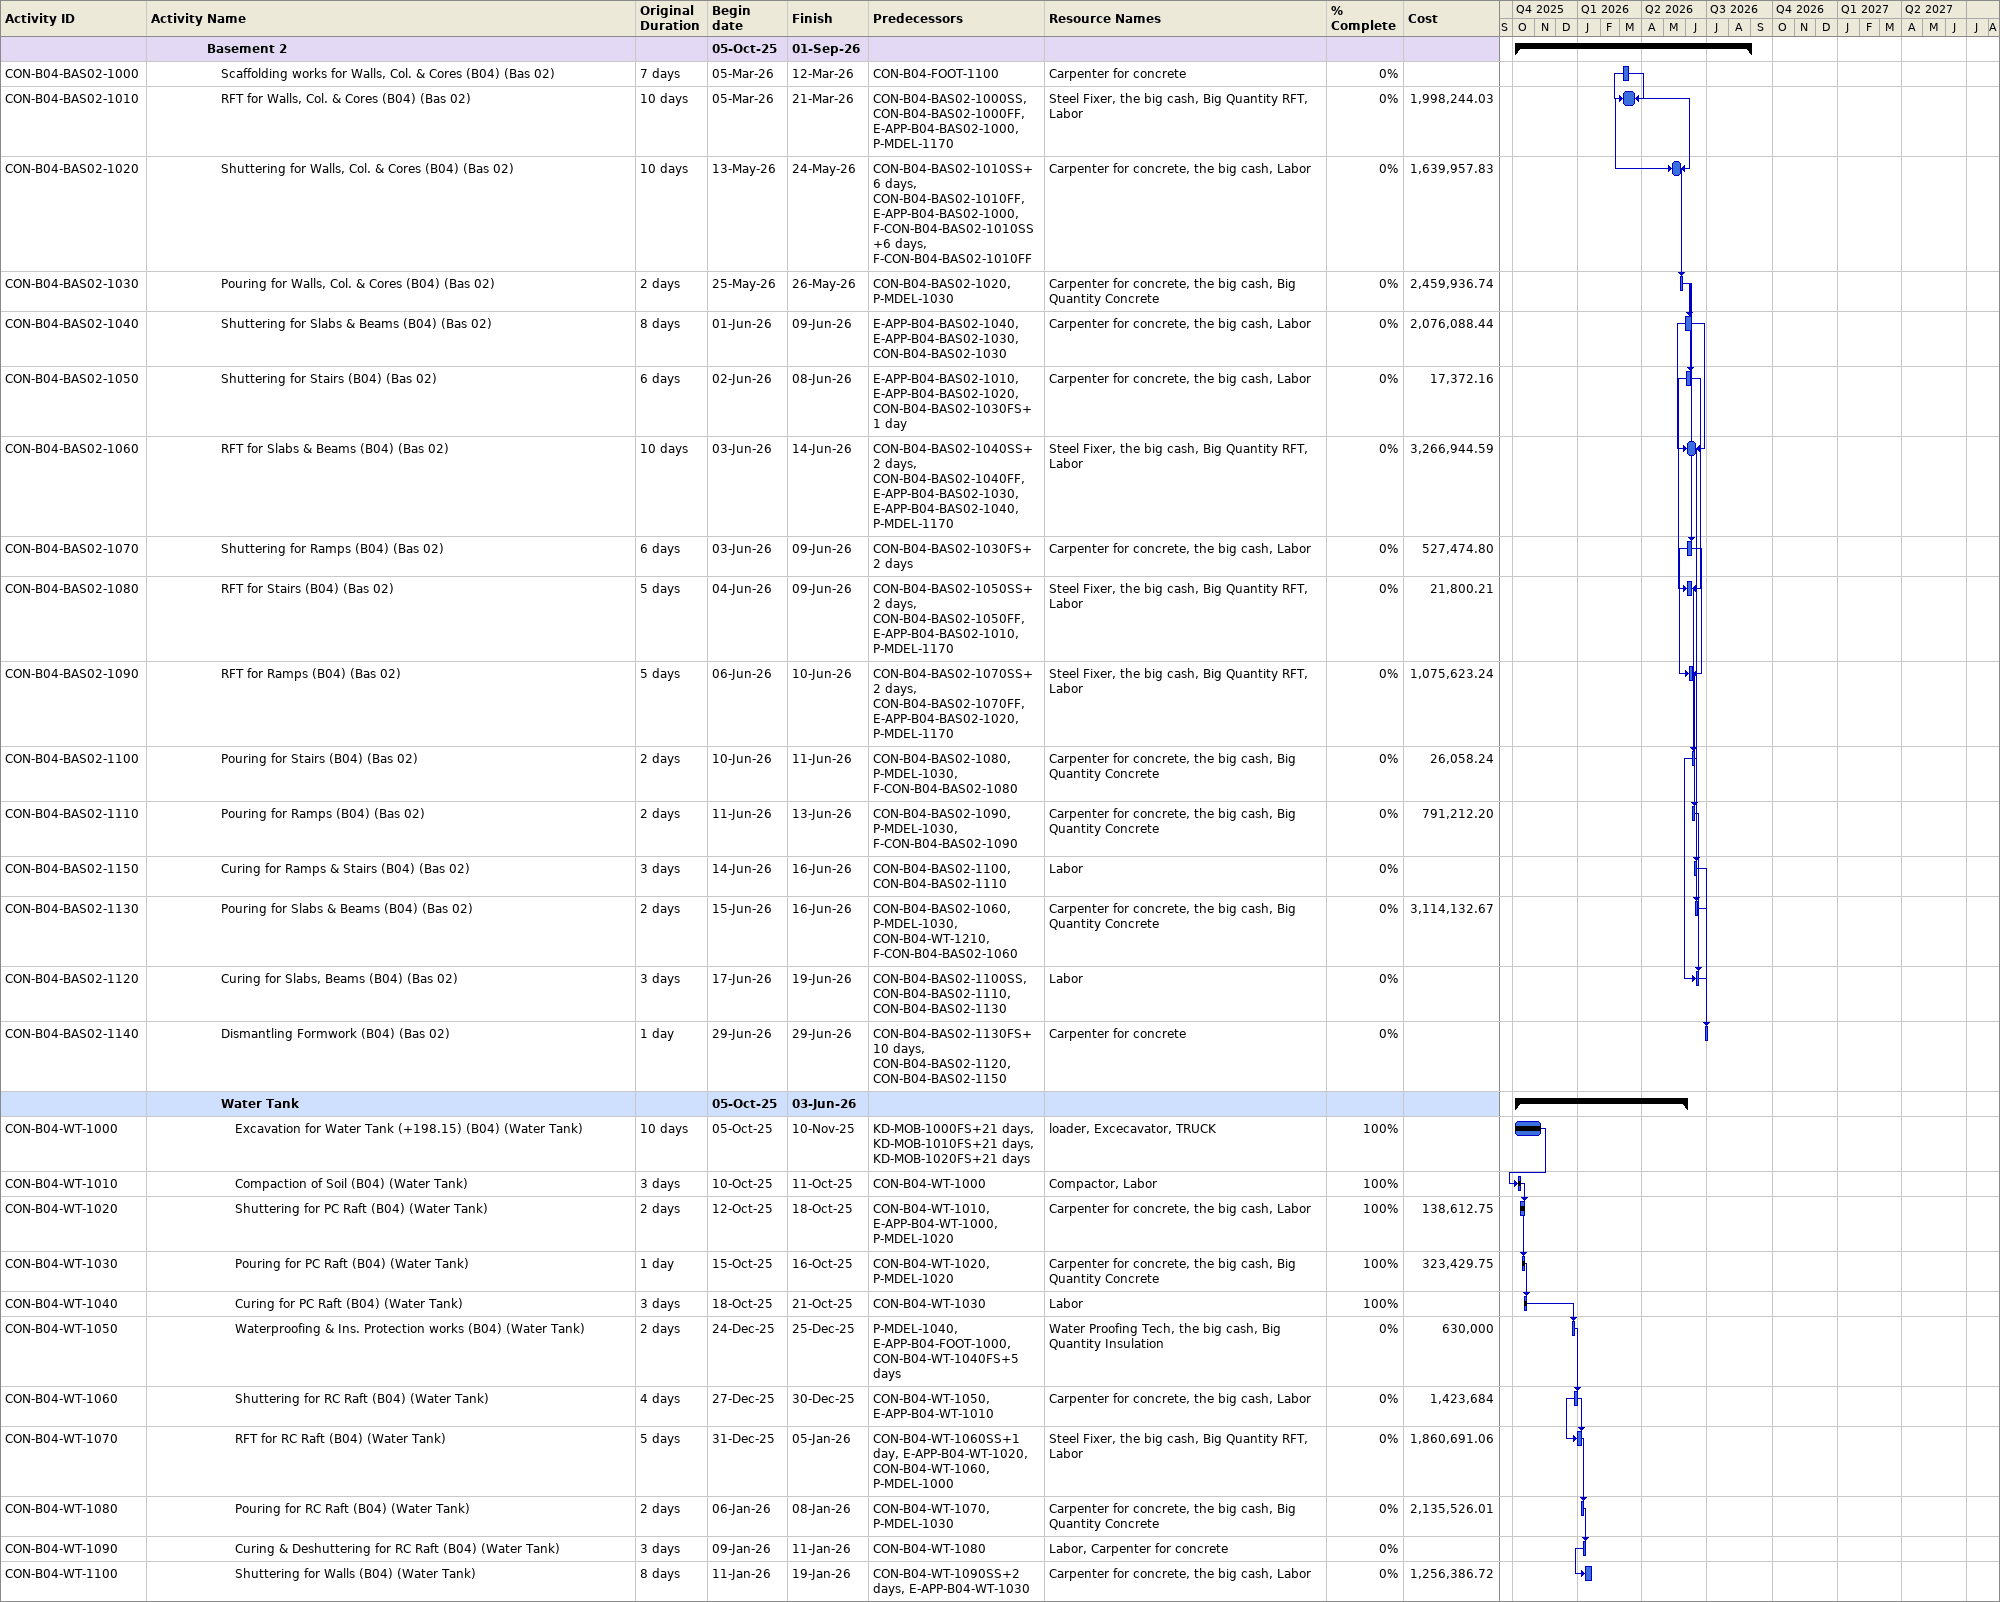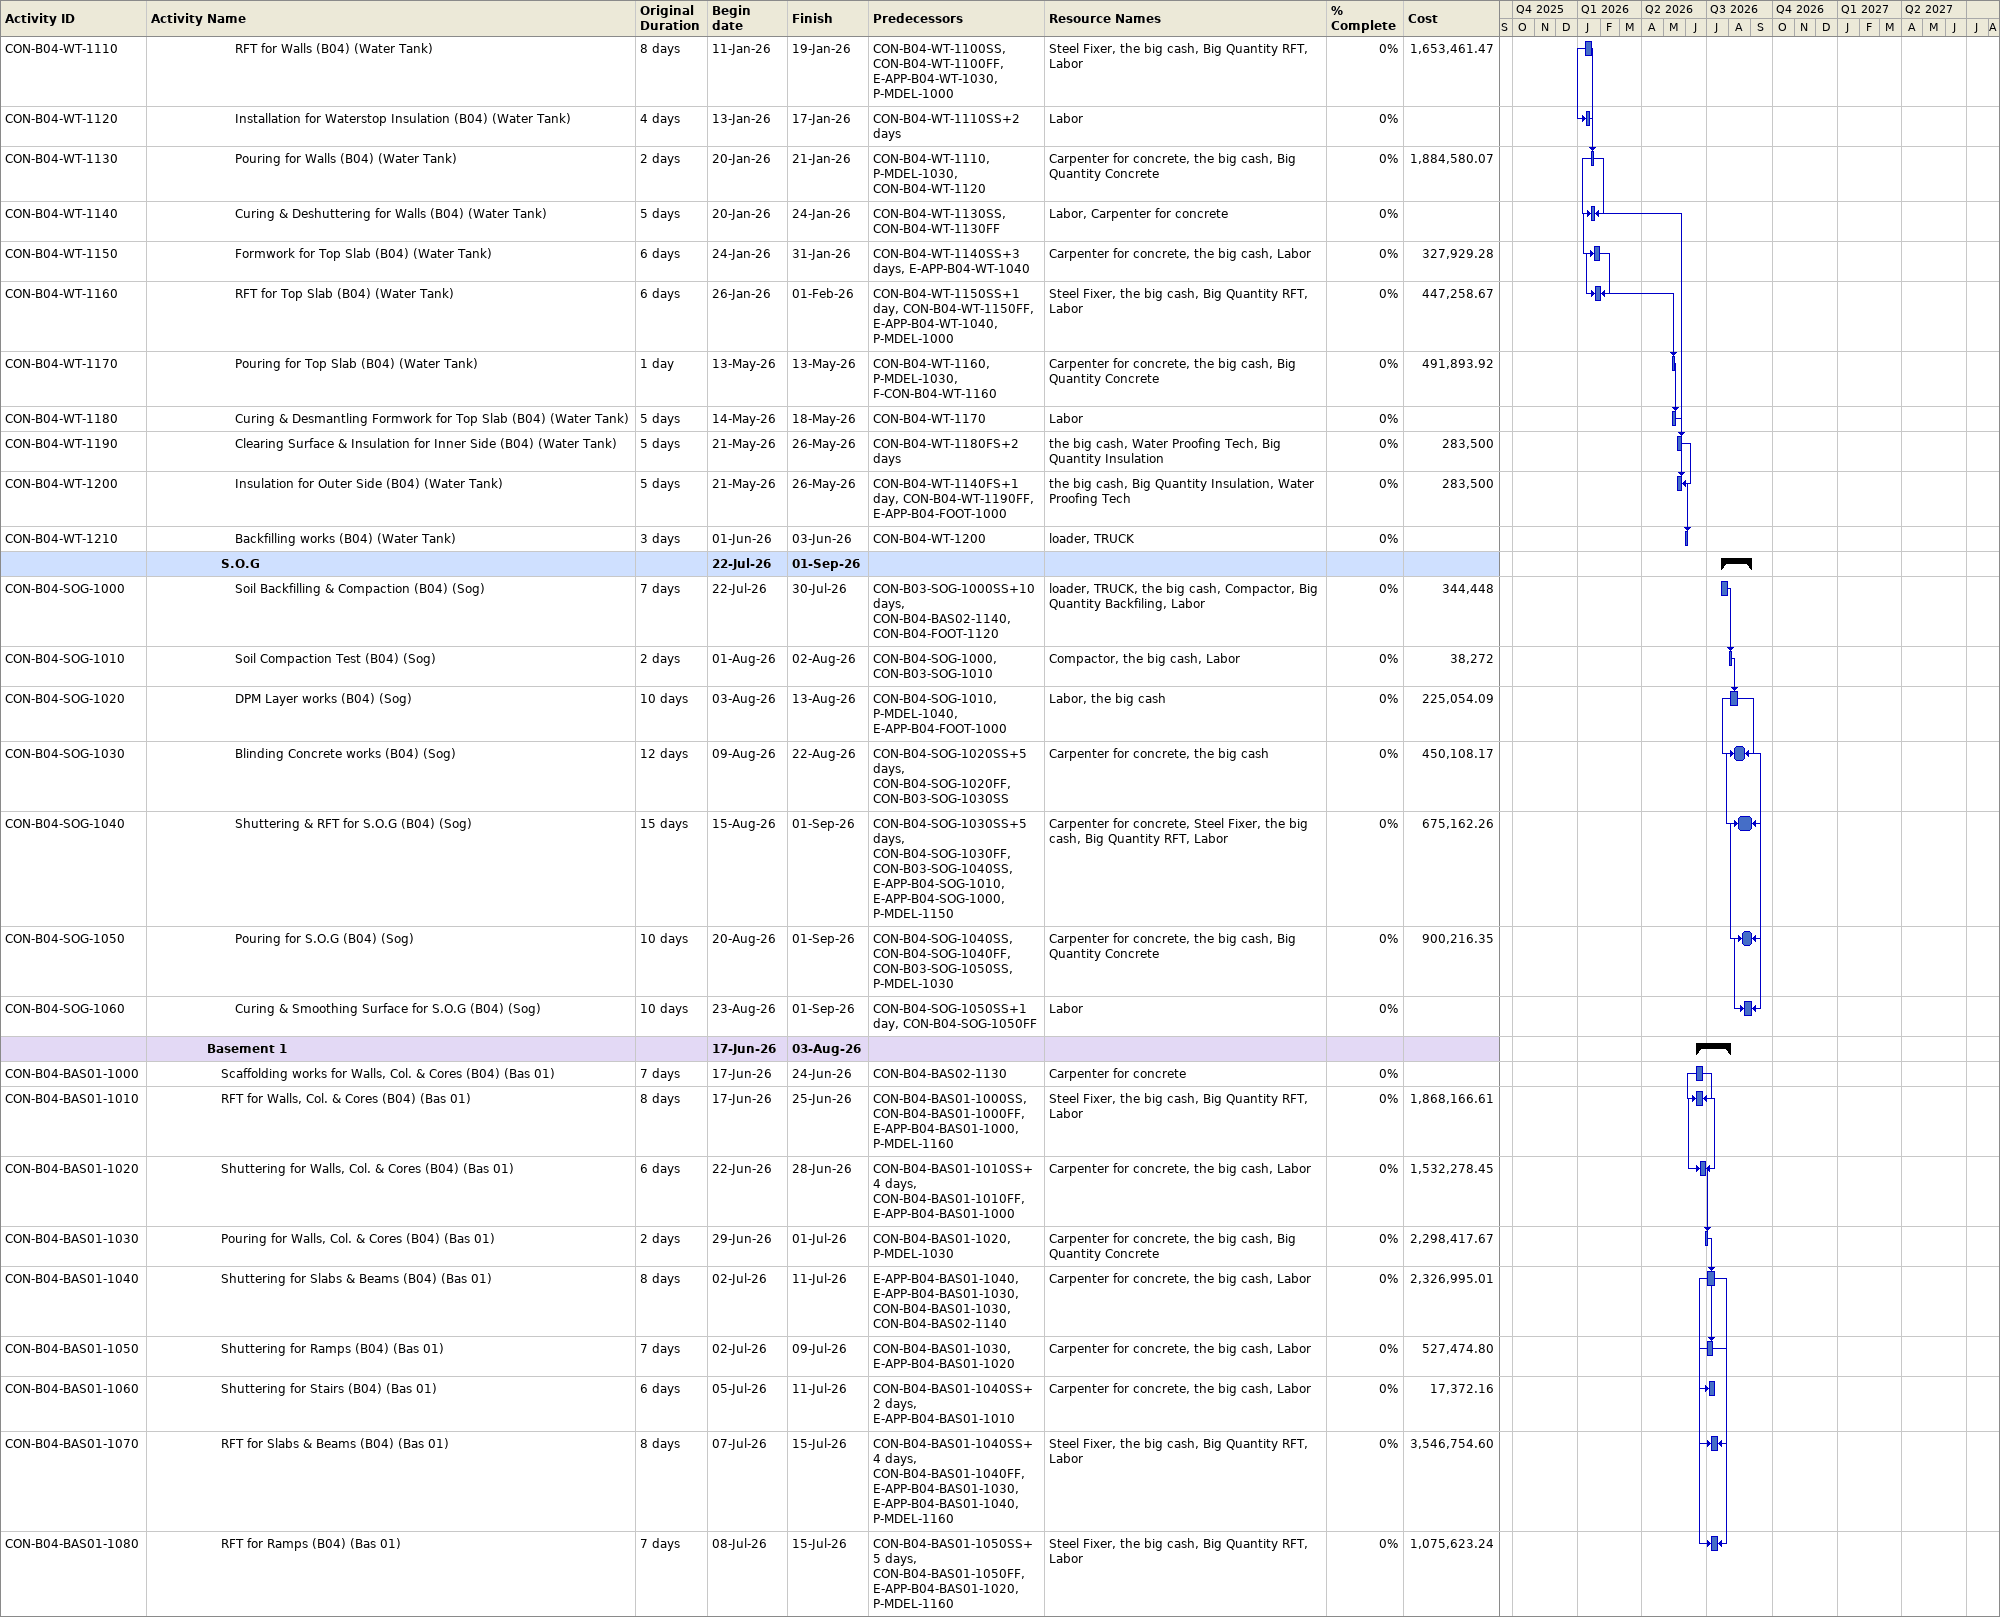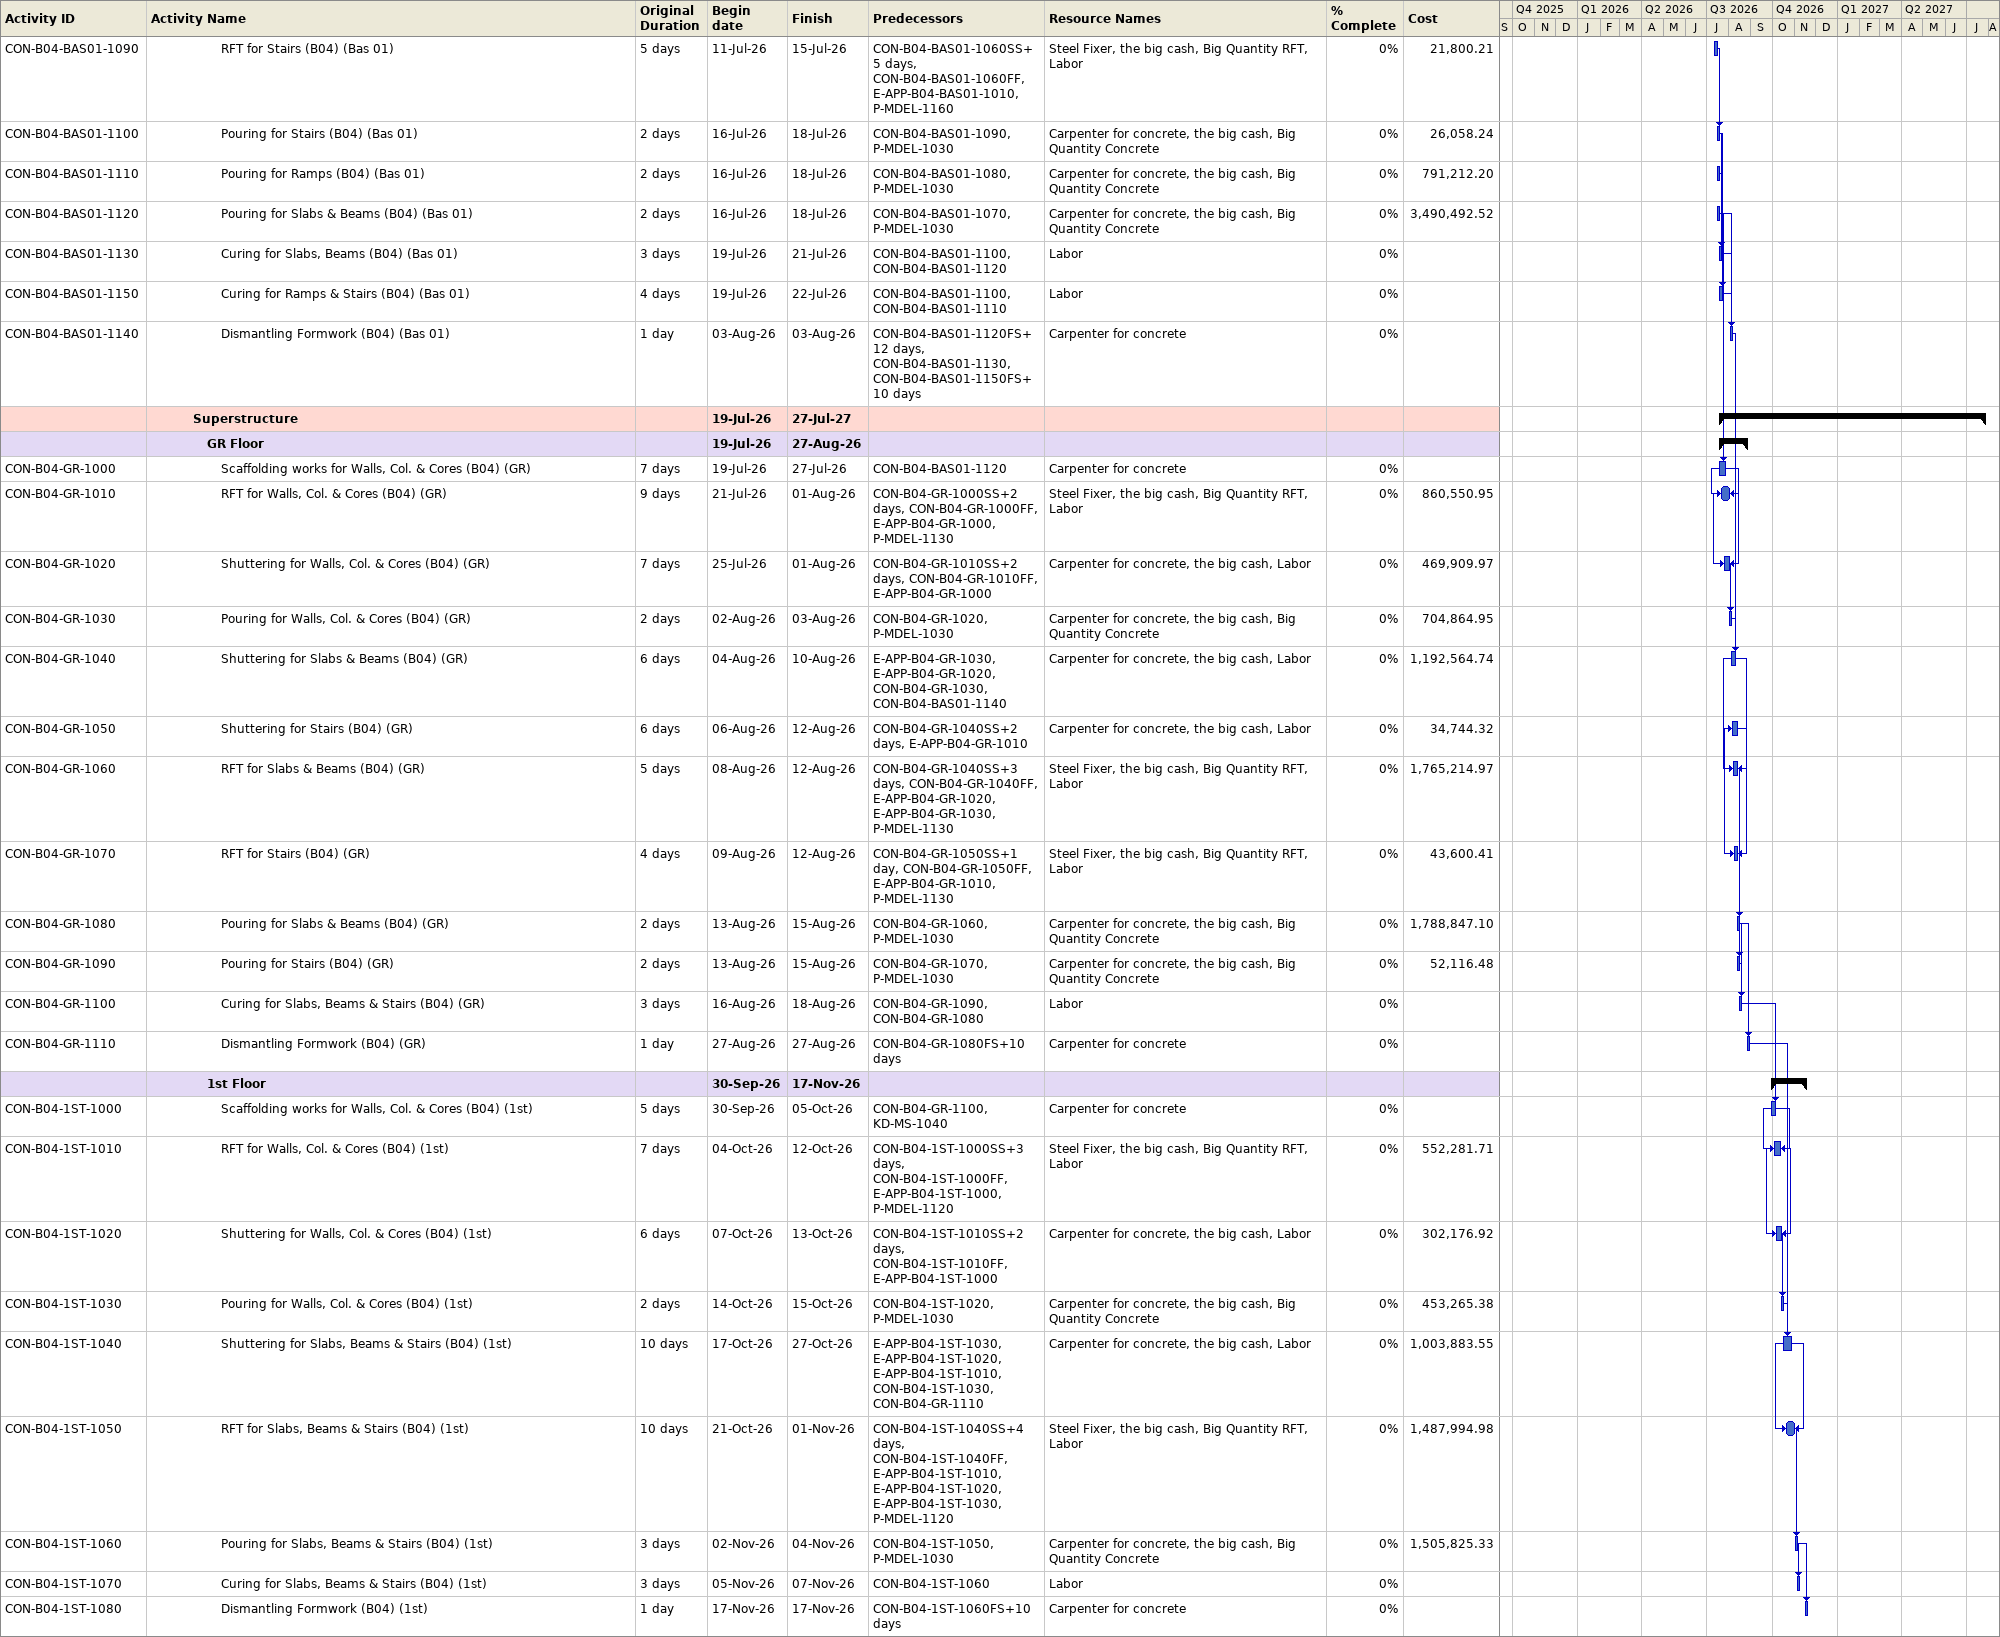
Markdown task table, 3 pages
| ID | Level | Task | Original duration | Start | Finish | Predecessors | Resources | % complete | Cost |
|---|---|---|---|---|---|---|---|---|---|
|  | 5 | **Basement 2** |  | 2025-10-05 | 2026-09-01 |  |  |  |  |
| CON-B04-BAS02-1000 | 6 | Scaffolding works for Walls, Col. & Cores (B04) (Bas 02) | 7d | 2026-03-05 | 2026-03-12 | CON-B04-FOOT-1100 | Carpenter for concrete | 0 |  |
| CON-B04-BAS02-1010 | 6 | RFT for Walls, Col. & Cores (B04) (Bas 02) | 10d | 2026-03-05 | 2026-03-21 | CON-B04-BAS02-1000SS, CON-B04-BAS02-1000FF, E-APP-B04-BAS02-1000, P-MDEL-1170 | Steel Fixer, the big cash, Big Quantity RFT, Labor | 0 | 1998244.03 |
| CON-B04-BAS02-1020 | 6 | Shuttering for Walls, Col. & Cores (B04) (Bas 02) | 10d | 2026-05-13 | 2026-05-24 | CON-B04-BAS02-1010SS+6d, CON-B04-BAS02-1010FF, E-APP-B04-BAS02-1000, F-CON-B04-BAS02-1010SS+6d, F-CON-B04-BAS02-1010FF | Carpenter for concrete, the big cash, Labor | 0 | 1639957.83 |
| CON-B04-BAS02-1030 | 6 | Pouring for Walls, Col. & Cores (B04) (Bas 02) | 2d | 2026-05-25 | 2026-05-26 | CON-B04-BAS02-1020, P-MDEL-1030 | Carpenter for concrete, the big cash, Big Quantity Concrete | 0 | 2459936.74 |
| CON-B04-BAS02-1040 | 6 | Shuttering for Slabs & Beams (B04) (Bas 02) | 8d | 2026-06-01 | 2026-06-09 | E-APP-B04-BAS02-1040, E-APP-B04-BAS02-1030, CON-B04-BAS02-1030 | Carpenter for concrete, the big cash, Labor | 0 | 2076088.44 |
| CON-B04-BAS02-1050 | 6 | Shuttering for Stairs (B04) (Bas 02) | 6d | 2026-06-02 | 2026-06-08 | E-APP-B04-BAS02-1010, E-APP-B04-BAS02-1020, CON-B04-BAS02-1030FS+1d | Carpenter for concrete, the big cash, Labor | 0 | 17372.16 |
| CON-B04-BAS02-1060 | 6 | RFT for Slabs & Beams (B04) (Bas 02) | 10d | 2026-06-03 | 2026-06-14 | CON-B04-BAS02-1040SS+2d, CON-B04-BAS02-1040FF, E-APP-B04-BAS02-1030, E-APP-B04-BAS02-1040, P-MDEL-1170 | Steel Fixer, the big cash, Big Quantity RFT, Labor | 0 | 3266944.59 |
| CON-B04-BAS02-1070 | 6 | Shuttering for Ramps (B04) (Bas 02) | 6d | 2026-06-03 | 2026-06-09 | CON-B04-BAS02-1030FS+2d | Carpenter for concrete, the big cash, Labor | 0 | 527474.80 |
| CON-B04-BAS02-1080 | 6 | RFT for Stairs (B04) (Bas 02) | 5d | 2026-06-04 | 2026-06-09 | CON-B04-BAS02-1050SS+2d, CON-B04-BAS02-1050FF, E-APP-B04-BAS02-1010, P-MDEL-1170 | Steel Fixer, the big cash, Big Quantity RFT, Labor | 0 | 21800.21 |
| CON-B04-BAS02-1090 | 6 | RFT for Ramps (B04) (Bas 02) | 5d | 2026-06-06 | 2026-06-10 | CON-B04-BAS02-1070SS+2d, CON-B04-BAS02-1070FF, E-APP-B04-BAS02-1020, P-MDEL-1170 | Steel Fixer, the big cash, Big Quantity RFT, Labor | 0 | 1075623.24 |
| CON-B04-BAS02-1100 | 6 | Pouring for Stairs (B04) (Bas 02) | 2d | 2026-06-10 | 2026-06-11 | CON-B04-BAS02-1080, P-MDEL-1030, F-CON-B04-BAS02-1080 | Carpenter for concrete, the big cash, Big Quantity Concrete | 0 | 26058.24 |
| CON-B04-BAS02-1110 | 6 | Pouring for Ramps (B04) (Bas 02) | 2d | 2026-06-11 | 2026-06-13 | CON-B04-BAS02-1090, P-MDEL-1030, F-CON-B04-BAS02-1090 | Carpenter for concrete, the big cash, Big Quantity Concrete | 0 | 791212.20 |
| CON-B04-BAS02-1150 | 6 | Curing for Ramps & Stairs (B04) (Bas 02) | 3d | 2026-06-14 | 2026-06-16 | CON-B04-BAS02-1100, CON-B04-BAS02-1110 | Labor | 0 |  |
| CON-B04-BAS02-1130 | 6 | Pouring for Slabs & Beams (B04) (Bas 02) | 2d | 2026-06-15 | 2026-06-16 | CON-B04-BAS02-1060, P-MDEL-1030, CON-B04-WT-1210, F-CON-B04-BAS02-1060 | Carpenter for concrete, the big cash, Big Quantity Concrete | 0 | 3114132.67 |
| CON-B04-BAS02-1120 | 6 | Curing for Slabs, Beams (B04) (Bas 02) | 3d | 2026-06-17 | 2026-06-19 | CON-B04-BAS02-1100SS, CON-B04-BAS02-1110, CON-B04-BAS02-1130 | Labor | 0 |  |
| CON-B04-BAS02-1140 | 6 | Dismantling Formwork (B04) (Bas 02) | 1d | 2026-06-29 | 2026-06-29 | CON-B04-BAS02-1130FS+10d, CON-B04-BAS02-1120, CON-B04-BAS02-1150 | Carpenter for concrete | 0 |  |
|  | 6 | **Water Tank** |  | 2025-10-05 | 2026-06-03 |  |  |  |  |
| CON-B04-WT-1000 | 7 | Excavation for Water Tank (+198.15) (B04) (Water Tank) | 10d | 2025-10-05 | 2025-11-10 | KD-MOB-1000FS+21d, KD-MOB-1010FS+21d, KD-MOB-1020FS+21d | loader, Excecavator, TRUCK | 100 |  |
| CON-B04-WT-1010 | 7 | Compaction of Soil (B04) (Water Tank) | 3d | 2025-10-10 | 2025-10-11 | CON-B04-WT-1000 | Compactor, Labor | 100 |  |
| CON-B04-WT-1020 | 7 | Shuttering for PC Raft (B04) (Water Tank) | 2d | 2025-10-12 | 2025-10-18 | CON-B04-WT-1010, E-APP-B04-WT-1000, P-MDEL-1020 | Carpenter for concrete, the big cash, Labor | 100 | 138612.75 |
| CON-B04-WT-1030 | 7 | Pouring for PC Raft (B04) (Water Tank) | 1d | 2025-10-15 | 2025-10-16 | CON-B04-WT-1020, P-MDEL-1020 | Carpenter for concrete, the big cash, Big Quantity Concrete | 100 | 323429.75 |
| CON-B04-WT-1040 | 7 | Curing for PC Raft (B04) (Water Tank) | 3d | 2025-10-18 | 2025-10-21 | CON-B04-WT-1030 | Labor | 100 |  |
| CON-B04-WT-1050 | 7 | Waterproofing & Ins. Protection works (B04) (Water Tank) | 2d | 2025-12-24 | 2025-12-25 | P-MDEL-1040, E-APP-B04-FOOT-1000, CON-B04-WT-1040FS+5d | Water Proofing Tech, the big cash, Big Quantity Insulation | 0 | 630000 |
| CON-B04-WT-1060 | 7 | Shuttering for RC Raft (B04) (Water Tank) | 4d | 2025-12-27 | 2025-12-30 | CON-B04-WT-1050, E-APP-B04-WT-1010 | Carpenter for concrete, the big cash, Labor | 0 | 1423684 |
| CON-B04-WT-1070 | 7 | RFT for RC Raft (B04) (Water Tank) | 5d | 2025-12-31 | 2026-01-05 | CON-B04-WT-1060SS+1d, E-APP-B04-WT-1020, CON-B04-WT-1060, P-MDEL-1000 | Steel Fixer, the big cash, Big Quantity RFT, Labor | 0 | 1860691.06 |
| CON-B04-WT-1080 | 7 | Pouring for RC Raft (B04) (Water Tank) | 2d | 2026-01-06 | 2026-01-08 | CON-B04-WT-1070, P-MDEL-1030 | Carpenter for concrete, the big cash, Big Quantity Concrete | 0 | 2135526.01 |
| CON-B04-WT-1090 | 7 | Curing & Deshuttering for RC Raft (B04) (Water Tank) | 3d | 2026-01-09 | 2026-01-11 | CON-B04-WT-1080 | Labor, Carpenter for concrete | 0 |  |
| CON-B04-WT-1100 | 7 | Shuttering for Walls (B04) (Water Tank) | 8d | 2026-01-11 | 2026-01-19 | CON-B04-WT-1090SS+2d, E-APP-B04-WT-1030 | Carpenter for concrete, the big cash, Labor | 0 | 1256386.72 |
| CON-B04-WT-1110 | 7 | RFT for Walls (B04) (Water Tank) | 8d | 2026-01-11 | 2026-01-19 | CON-B04-WT-1100SS, CON-B04-WT-1100FF, E-APP-B04-WT-1030, P-MDEL-1000 | Steel Fixer, the big cash, Big Quantity RFT, Labor | 0 | 1653461.47 |
| CON-B04-WT-1120 | 7 | Installation for Waterstop Insulation (B04) (Water Tank) | 4d | 2026-01-13 | 2026-01-17 | CON-B04-WT-1110SS+2d | Labor | 0 |  |
| CON-B04-WT-1130 | 7 | Pouring for Walls (B04) (Water Tank) | 2d | 2026-01-20 | 2026-01-21 | CON-B04-WT-1110, P-MDEL-1030, CON-B04-WT-1120 | Carpenter for concrete, the big cash, Big Quantity Concrete | 0 | 1884580.07 |
| CON-B04-WT-1140 | 7 | Curing & Deshuttering for Walls (B04) (Water Tank) | 5d | 2026-01-20 | 2026-01-24 | CON-B04-WT-1130SS, CON-B04-WT-1130FF | Labor, Carpenter for concrete | 0 |  |
| CON-B04-WT-1150 | 7 | Formwork for Top Slab (B04) (Water Tank) | 6d | 2026-01-24 | 2026-01-31 | CON-B04-WT-1140SS+3d, E-APP-B04-WT-1040 | Carpenter for concrete, the big cash, Labor | 0 | 327929.28 |
| CON-B04-WT-1160 | 7 | RFT for Top Slab (B04) (Water Tank) | 6d | 2026-01-26 | 2026-02-01 | CON-B04-WT-1150SS+1d, CON-B04-WT-1150FF, E-APP-B04-WT-1040, P-MDEL-1000 | Steel Fixer, the big cash, Big Quantity RFT, Labor | 0 | 447258.67 |
| CON-B04-WT-1170 | 7 | Pouring for Top Slab (B04) (Water Tank) | 1d | 2026-05-13 | 2026-05-13 | CON-B04-WT-1160, P-MDEL-1030, F-CON-B04-WT-1160 | Carpenter for concrete, the big cash, Big Quantity Concrete | 0 | 491893.92 |
| CON-B04-WT-1180 | 7 | Curing & Desmantling Formwork for Top Slab (B04) (Water Tank) | 5d | 2026-05-14 | 2026-05-18 | CON-B04-WT-1170 | Labor | 0 |  |
| CON-B04-WT-1190 | 7 | Clearing Surface & Insulation for Inner Side (B04) (Water Tank) | 5d | 2026-05-21 | 2026-05-26 | CON-B04-WT-1180FS+2d | the big cash, Water Proofing Tech, Big Quantity Insulation | 0 | 283500 |
| CON-B04-WT-1200 | 7 | Insulation for Outer Side (B04) (Water Tank) | 5d | 2026-05-21 | 2026-05-26 | CON-B04-WT-1140FS+1d, CON-B04-WT-1190FF, E-APP-B04-FOOT-1000 | the big cash, Big Quantity Insulation, Water Proofing Tech | 0 | 283500 |
| CON-B04-WT-1210 | 7 | Backfilling works (B04) (Water Tank) | 3d | 2026-06-01 | 2026-06-03 | CON-B04-WT-1200 | loader, TRUCK | 0 |  |
|  | 6 | **S.O.G** |  | 2026-07-22 | 2026-09-01 |  |  |  |  |
| CON-B04-SOG-1000 | 7 | Soil Backfilling & Compaction (B04) (Sog) | 7d | 2026-07-22 | 2026-07-30 | CON-B03-SOG-1000SS+10d, CON-B04-BAS02-1140, CON-B04-FOOT-1120 | loader, TRUCK, the big cash, Compactor, Big Quantity Backfiling, Labor | 0 | 344448 |
| CON-B04-SOG-1010 | 7 | Soil Compaction Test (B04) (Sog) | 2d | 2026-08-01 | 2026-08-02 | CON-B04-SOG-1000, CON-B03-SOG-1010 | Compactor, the big cash, Labor | 0 | 38272 |
| CON-B04-SOG-1020 | 7 | DPM Layer works (B04) (Sog) | 10d | 2026-08-03 | 2026-08-13 | CON-B04-SOG-1010, P-MDEL-1040, E-APP-B04-FOOT-1000 | Labor, the big cash | 0 | 225054.09 |
| CON-B04-SOG-1030 | 7 | Blinding Concrete works (B04) (Sog) | 12d | 2026-08-09 | 2026-08-22 | CON-B04-SOG-1020SS+5d, CON-B04-SOG-1020FF, CON-B03-SOG-1030SS | Carpenter for concrete, the big cash | 0 | 450108.17 |
| CON-B04-SOG-1040 | 7 | Shuttering & RFT for S.O.G (B04) (Sog) | 15d | 2026-08-15 | 2026-09-01 | CON-B04-SOG-1030SS+5d, CON-B04-SOG-1030FF, CON-B03-SOG-1040SS, E-APP-B04-SOG-1010, E-APP-B04-SOG-1000, P-MDEL-1150 | Carpenter for concrete, Steel Fixer, the big cash, Big Quantity RFT, Labor | 0 | 675162.26 |
| CON-B04-SOG-1050 | 7 | Pouring for S.O.G (B04) (Sog) | 10d | 2026-08-20 | 2026-09-01 | CON-B04-SOG-1040SS, CON-B04-SOG-1040FF, CON-B03-SOG-1050SS, P-MDEL-1030 | Carpenter for concrete, the big cash, Big Quantity Concrete | 0 | 900216.35 |
| CON-B04-SOG-1060 | 7 | Curing & Smoothing Surface for S.O.G (B04) (Sog) | 10d | 2026-08-23 | 2026-09-01 | CON-B04-SOG-1050SS+1d, CON-B04-SOG-1050FF | Labor | 0 |  |
|  | 5 | **Basement 1** |  | 2026-06-17 | 2026-08-03 |  |  |  |  |
| CON-B04-BAS01-1000 | 6 | Scaffolding works for Walls, Col. & Cores (B04) (Bas 01) | 7d | 2026-06-17 | 2026-06-24 | CON-B04-BAS02-1130 | Carpenter for concrete | 0 |  |
| CON-B04-BAS01-1010 | 6 | RFT for Walls, Col. & Cores (B04) (Bas 01) | 8d | 2026-06-17 | 2026-06-25 | CON-B04-BAS01-1000SS, CON-B04-BAS01-1000FF, E-APP-B04-BAS01-1000, P-MDEL-1160 | Steel Fixer, the big cash, Big Quantity RFT, Labor | 0 | 1868166.61 |
| CON-B04-BAS01-1020 | 6 | Shuttering for Walls, Col. & Cores (B04) (Bas 01) | 6d | 2026-06-22 | 2026-06-28 | CON-B04-BAS01-1010SS+4d, CON-B04-BAS01-1010FF, E-APP-B04-BAS01-1000 | Carpenter for concrete, the big cash, Labor | 0 | 1532278.45 |
| CON-B04-BAS01-1030 | 6 | Pouring for Walls, Col. & Cores (B04) (Bas 01) | 2d | 2026-06-29 | 2026-07-01 | CON-B04-BAS01-1020, P-MDEL-1030 | Carpenter for concrete, the big cash, Big Quantity Concrete | 0 | 2298417.67 |
| CON-B04-BAS01-1040 | 6 | Shuttering for Slabs & Beams (B04) (Bas 01) | 8d | 2026-07-02 | 2026-07-11 | E-APP-B04-BAS01-1040, E-APP-B04-BAS01-1030, CON-B04-BAS01-1030, CON-B04-BAS02-1140 | Carpenter for concrete, the big cash, Labor | 0 | 2326995.01 |
| CON-B04-BAS01-1050 | 6 | Shuttering for Ramps (B04) (Bas 01) | 7d | 2026-07-02 | 2026-07-09 | CON-B04-BAS01-1030, E-APP-B04-BAS01-1020 | Carpenter for concrete, the big cash, Labor | 0 | 527474.80 |
| CON-B04-BAS01-1060 | 6 | Shuttering for Stairs (B04) (Bas 01) | 6d | 2026-07-05 | 2026-07-11 | CON-B04-BAS01-1040SS+2d, E-APP-B04-BAS01-1010 | Carpenter for concrete, the big cash, Labor | 0 | 17372.16 |
| CON-B04-BAS01-1070 | 6 | RFT for Slabs & Beams (B04) (Bas 01) | 8d | 2026-07-07 | 2026-07-15 | CON-B04-BAS01-1040SS+4d, CON-B04-BAS01-1040FF, E-APP-B04-BAS01-1030, E-APP-B04-BAS01-1040, P-MDEL-1160 | Steel Fixer, the big cash, Big Quantity RFT, Labor | 0 | 3546754.60 |
| CON-B04-BAS01-1080 | 6 | RFT for Ramps (B04) (Bas 01) | 7d | 2026-07-08 | 2026-07-15 | CON-B04-BAS01-1050SS+5d, CON-B04-BAS01-1050FF, E-APP-B04-BAS01-1020, P-MDEL-1160 | Steel Fixer, the big cash, Big Quantity RFT, Labor | 0 | 1075623.24 |
| CON-B04-BAS01-1090 | 6 | RFT for Stairs (B04) (Bas 01) | 5d | 2026-07-11 | 2026-07-15 | CON-B04-BAS01-1060SS+5d, CON-B04-BAS01-1060FF, E-APP-B04-BAS01-1010, P-MDEL-1160 | Steel Fixer, the big cash, Big Quantity RFT, Labor | 0 | 21800.21 |
| CON-B04-BAS01-1100 | 6 | Pouring for Stairs (B04) (Bas 01) | 2d | 2026-07-16 | 2026-07-18 | CON-B04-BAS01-1090, P-MDEL-1030 | Carpenter for concrete, the big cash, Big Quantity Concrete | 0 | 26058.24 |
| CON-B04-BAS01-1110 | 6 | Pouring for Ramps (B04) (Bas 01) | 2d | 2026-07-16 | 2026-07-18 | CON-B04-BAS01-1080, P-MDEL-1030 | Carpenter for concrete, the big cash, Big Quantity Concrete | 0 | 791212.20 |
| CON-B04-BAS01-1120 | 6 | Pouring for Slabs & Beams (B04) (Bas 01) | 2d | 2026-07-16 | 2026-07-18 | CON-B04-BAS01-1070, P-MDEL-1030 | Carpenter for concrete, the big cash, Big Quantity Concrete | 0 | 3490492.52 |
| CON-B04-BAS01-1130 | 6 | Curing for Slabs, Beams (B04) (Bas 01) | 3d | 2026-07-19 | 2026-07-21 | CON-B04-BAS01-1100, CON-B04-BAS01-1120 | Labor | 0 |  |
| CON-B04-BAS01-1150 | 6 | Curing for Ramps & Stairs (B04) (Bas 01) | 4d | 2026-07-19 | 2026-07-22 | CON-B04-BAS01-1100, CON-B04-BAS01-1110 | Labor | 0 |  |
| CON-B04-BAS01-1140 | 6 | Dismantling Formwork (B04) (Bas 01) | 1d | 2026-08-03 | 2026-08-03 | CON-B04-BAS01-1120FS+12d, CON-B04-BAS01-1130, CON-B04-BAS01-1150FS+10d | Carpenter for concrete | 0 |  |
|  | 4 | **Superstructure** |  | 2026-07-19 | 2027-07-27 |  |  |  |  |
|  | 5 | **GR Floor** |  | 2026-07-19 | 2026-08-27 |  |  |  |  |
| CON-B04-GR-1000 | 6 | Scaffolding works for Walls, Col. & Cores (B04) (GR) | 7d | 2026-07-19 | 2026-07-27 | CON-B04-BAS01-1120 | Carpenter for concrete | 0 |  |
| CON-B04-GR-1010 | 6 | RFT for Walls, Col. & Cores (B04) (GR) | 9d | 2026-07-21 | 2026-08-01 | CON-B04-GR-1000SS+2d, CON-B04-GR-1000FF, E-APP-B04-GR-1000, P-MDEL-1130 | Steel Fixer, the big cash, Big Quantity RFT, Labor | 0 | 860550.95 |
| CON-B04-GR-1020 | 6 | Shuttering for Walls, Col. & Cores (B04) (GR) | 7d | 2026-07-25 | 2026-08-01 | CON-B04-GR-1010SS+2d, CON-B04-GR-1010FF, E-APP-B04-GR-1000 | Carpenter for concrete, the big cash, Labor | 0 | 469909.97 |
| CON-B04-GR-1030 | 6 | Pouring for Walls, Col. & Cores (B04) (GR) | 2d | 2026-08-02 | 2026-08-03 | CON-B04-GR-1020, P-MDEL-1030 | Carpenter for concrete, the big cash, Big Quantity Concrete | 0 | 704864.95 |
| CON-B04-GR-1040 | 6 | Shuttering for Slabs & Beams (B04) (GR) | 6d | 2026-08-04 | 2026-08-10 | E-APP-B04-GR-1030, E-APP-B04-GR-1020, CON-B04-GR-1030, CON-B04-BAS01-1140 | Carpenter for concrete, the big cash, Labor | 0 | 1192564.74 |
| CON-B04-GR-1050 | 6 | Shuttering for Stairs (B04) (GR) | 6d | 2026-08-06 | 2026-08-12 | CON-B04-GR-1040SS+2d, E-APP-B04-GR-1010 | Carpenter for concrete, the big cash, Labor | 0 | 34744.32 |
| CON-B04-GR-1060 | 6 | RFT for Slabs & Beams (B04) (GR) | 5d | 2026-08-08 | 2026-08-12 | CON-B04-GR-1040SS+3d, CON-B04-GR-1040FF, E-APP-B04-GR-1020, E-APP-B04-GR-1030, P-MDEL-1130 | Steel Fixer, the big cash, Big Quantity RFT, Labor | 0 | 1765214.97 |
| CON-B04-GR-1070 | 6 | RFT for Stairs (B04) (GR) | 4d | 2026-08-09 | 2026-08-12 | CON-B04-GR-1050SS+1d, CON-B04-GR-1050FF, E-APP-B04-GR-1010, P-MDEL-1130 | Steel Fixer, the big cash, Big Quantity RFT, Labor | 0 | 43600.41 |
| CON-B04-GR-1080 | 6 | Pouring for Slabs & Beams (B04) (GR) | 2d | 2026-08-13 | 2026-08-15 | CON-B04-GR-1060, P-MDEL-1030 | Carpenter for concrete, the big cash, Big Quantity Concrete | 0 | 1788847.10 |
| CON-B04-GR-1090 | 6 | Pouring for Stairs (B04) (GR) | 2d | 2026-08-13 | 2026-08-15 | CON-B04-GR-1070, P-MDEL-1030 | Carpenter for concrete, the big cash, Big Quantity Concrete | 0 | 52116.48 |
| CON-B04-GR-1100 | 6 | Curing for Slabs, Beams & Stairs (B04) (GR) | 3d | 2026-08-16 | 2026-08-18 | CON-B04-GR-1090, CON-B04-GR-1080 | Labor | 0 |  |
| CON-B04-GR-1110 | 6 | Dismantling Formwork (B04) (GR) | 1d | 2026-08-27 | 2026-08-27 | CON-B04-GR-1080FS+10d | Carpenter for concrete | 0 |  |
|  | 5 | **1st Floor** |  | 2026-09-30 | 2026-11-17 |  |  |  |  |
| CON-B04-1ST-1000 | 6 | Scaffolding works for Walls, Col. & Cores (B04) (1st) | 5d | 2026-09-30 | 2026-10-05 | CON-B04-GR-1100, KD-MS-1040 | Carpenter for concrete | 0 |  |
| CON-B04-1ST-1010 | 6 | RFT for Walls, Col. & Cores (B04) (1st) | 7d | 2026-10-04 | 2026-10-12 | CON-B04-1ST-1000SS+3d, CON-B04-1ST-1000FF, E-APP-B04-1ST-1000, P-MDEL-1120 | Steel Fixer, the big cash, Big Quantity RFT, Labor | 0 | 552281.71 |
| CON-B04-1ST-1020 | 6 | Shuttering for Walls, Col. & Cores (B04) (1st) | 6d | 2026-10-07 | 2026-10-13 | CON-B04-1ST-1010SS+2d, CON-B04-1ST-1010FF, E-APP-B04-1ST-1000 | Carpenter for concrete, the big cash, Labor | 0 | 302176.92 |
| CON-B04-1ST-1030 | 6 | Pouring for Walls, Col. & Cores (B04) (1st) | 2d | 2026-10-14 | 2026-10-15 | CON-B04-1ST-1020, P-MDEL-1030 | Carpenter for concrete, the big cash, Big Quantity Concrete | 0 | 453265.38 |
| CON-B04-1ST-1040 | 6 | Shuttering for Slabs, Beams & Stairs (B04) (1st) | 10d | 2026-10-17 | 2026-10-27 | E-APP-B04-1ST-1030, E-APP-B04-1ST-1020, E-APP-B04-1ST-1010, CON-B04-1ST-1030, CON-B04-GR-1110 | Carpenter for concrete, the big cash, Labor | 0 | 1003883.55 |
| CON-B04-1ST-1050 | 6 | RFT for Slabs, Beams & Stairs (B04) (1st) | 10d | 2026-10-21 | 2026-11-01 | CON-B04-1ST-1040SS+4d, CON-B04-1ST-1040FF, E-APP-B04-1ST-1010, E-APP-B04-1ST-1020, E-APP-B04-1ST-1030, P-MDEL-1120 | Steel Fixer, the big cash, Big Quantity RFT, Labor | 0 | 1487994.98 |
| CON-B04-1ST-1060 | 6 | Pouring for Slabs, Beams & Stairs (B04) (1st) | 3d | 2026-11-02 | 2026-11-04 | CON-B04-1ST-1050, P-MDEL-1030 | Carpenter for concrete, the big cash, Big Quantity Concrete | 0 | 1505825.33 |
| CON-B04-1ST-1070 | 6 | Curing for Slabs, Beams & Stairs (B04) (1st) | 3d | 2026-11-05 | 2026-11-07 | CON-B04-1ST-1060 | Labor | 0 |  |
| CON-B04-1ST-1080 | 6 | Dismantling Formwork (B04) (1st) | 1d | 2026-11-17 | 2026-11-17 | CON-B04-1ST-1060FS+10d | Carpenter for concrete | 0 |  |
